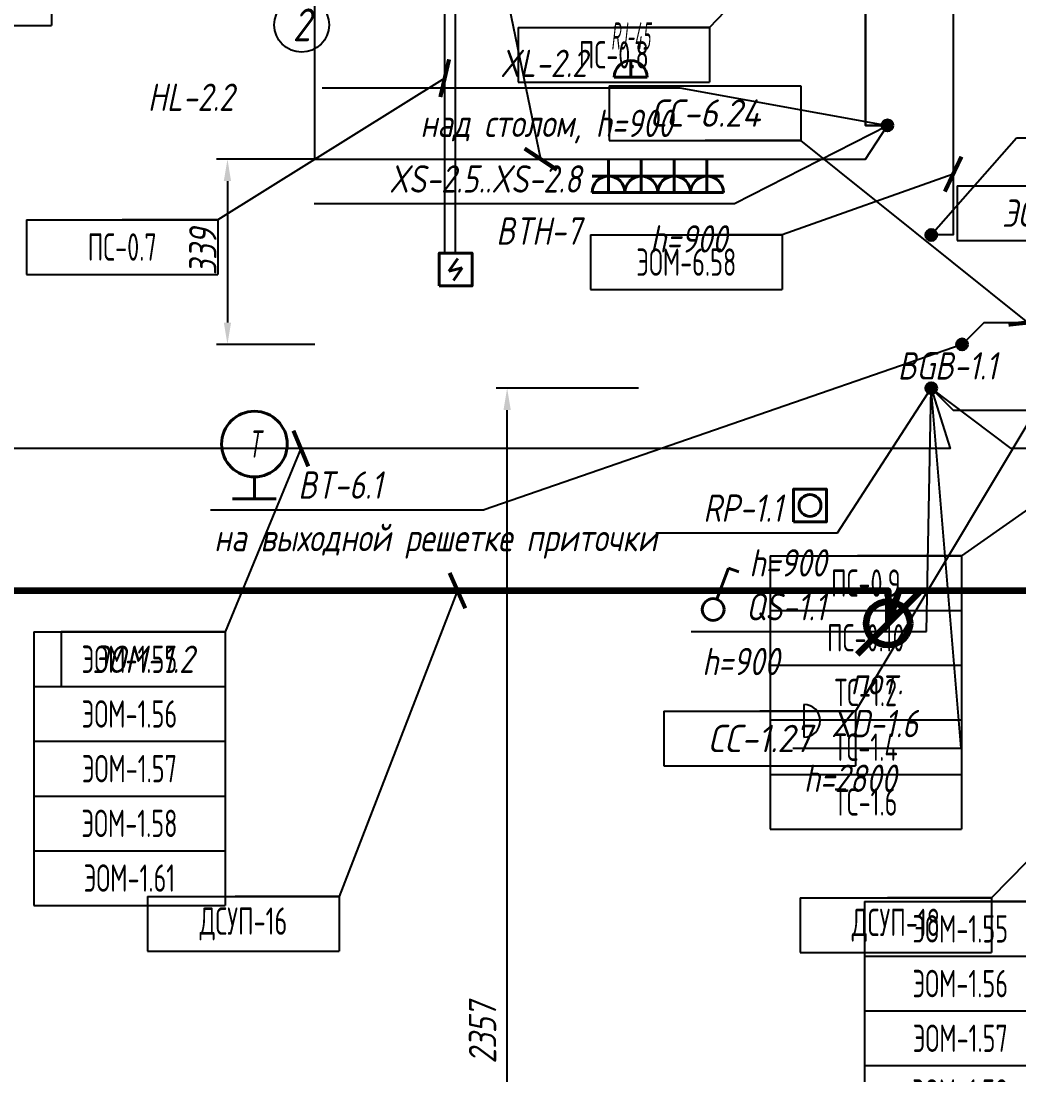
# Model space of a CAD drawing. Header units: millimetres. Extents: x -14566 to 16488, y -7315 to 17206.
# Drawn here: x 5048 to 6871, y 6255 to 8181 of the extents above; entities that cross this region are included whole.
import ezdxf
from ezdxf.enums import TextEntityAlignment as Align

# ---------------------------------------------------------------- set-up
doc = ezdxf.new("R2010")
doc.units = ezdxf.units.MM
for name, color, linetype in [('01 Экспликация', 7, 'Continuous'), ('02 Розетки', 7, 'Continuous'), ('04 Освещение', 7, 'Continuous'), ('05 Слаботочка', 7, 'Continuous'), ('06 Авт-ка климата', 7, 'Continuous'), ('07 Авт-ка общая', 7, 'Continuous'), ('08 Пож. и техн. сигн.', 7, 'Continuous'), ('09 ДСУП', 7, 'Continuous'), ('10 Привязка', 7, 'Continuous'), ('12 Трассы и коробки 220', 7, 'Continuous')]:
    doc.layers.add(name, color=color, linetype=linetype)
doc.styles.add('GOST typeA', font='')
doc.styles.get("Standard").update_dxf_attribs({"font": 'arial.ttf'})
doc.styles.add('ГОСТ-ISOCPEUR', font='isocpeui.ttf', dxfattribs={"width": 0.8})
doc.styles.get('GOST typeA').set_extended_font_data('GOST type A')
doc.linetypes.add('220V_LINE', pattern='A,0.2,-0.05,["~220V",Standard,S=0.1,R=0,X=0,Y=-0.05],-0.4,0.1', length=0.75)
doc.dimstyles.new('ISO-25', dxfattribs={"dimtxt": 2.5, "dimasz": 2.5, "dimexe": 1.25, "dimexo": 0.625, "dimtad": 1, "dimtxsty": 'Standard', "dimcen": 2.5, "dimadec": 0, "dimazin": 0, "dimtfac": 1, "dimtmove": 0, "dimatfit": 3, "dimfxl": 1, "dimarcsym": 0})

# ---------------------------------------------------------------- blocks, each defined once
blk = doc.blocks.new('кнопка 1')
at = {"color": 0, "lineweight": -2}
for p, q in [((0.346, 0.938), (1.394, 3.777)), ((1.394, 3.777), (2.342, 3.448))]:
    blk.add_line(p, q, dxfattribs=at)
blk.add_circle((0, 0), 1, dxfattribs=at)
blk = doc.blocks.new('розетка скрытая трехполюсная')
at = {"color": 0, "lineweight": -2}
for p, q in [((0, 0), (0, 3)), ((-1.5, 1.5), (1.5, 1.5)), ((-1.5, 0), (1.5, 0))]:
    blk.add_line(p, q, dxfattribs=at)
blk.add_arc((0, 0), 1.5, 0, 180, dxfattribs=at)
blk = doc.blocks.new('розетка RJ-45')
at = {"color": 0, "lineweight": -2}
for p, q in [((0, 0), (0, 1.5)), ((-1.5, 0), (1.5, 0))]:
    blk.add_line(p, q, dxfattribs=at)
blk.add_arc((0, 0), 1.5, 0, 180, dxfattribs=at)
at = {"color": 0, "lineweight": -2, "style": 'ГОСТ-ISOCPEUR', "width": 0.4}
blk.add_text('RJ-45', height=2.5, dxfattribs=at).set_placement((0, 2.5), align=Align.CENTER)
blk = doc.blocks.new('коробка коммутационная')
at = {"color": 0}
blk.add_line((0, 3), (0, 0), dxfattribs=at)
blk.add_arc((0, 1.5), 1.5, 270, 90, dxfattribs=at)
blk = doc.blocks.new('*T101')
at = {"layer": '02 Розетки', "color": 0, "lineweight": -2}
for p, q in [((0, 0), (350, 0)), ((0, 0), (0, -100)), ((350, 0), (350, -100)), ((0, -100), (350, -100))]:
    blk.add_line(p, q, dxfattribs=at)
at = {"layer": '02 Розетки', "color": 0, "insert": (175, -50), "char_height": 50, "width": 330, "attachment_point": 5, "style": 'ГОСТ-ISOCPEUR'}
blk.add_mtext('{ЭОМ-1.2}', dxfattribs=at)
blk = doc.blocks.new('*T102')
at = {"layer": '02 Розетки', "color": 0, "lineweight": -2}
for p, q in [((0, 0), (300, 0)), ((0, 0), (0, -100)), ((300, 0), (300, -100)), ((0, -100), (300, -100))]:
    blk.add_line(p, q, dxfattribs=at)
at = {"layer": '02 Розетки', "color": 0, "insert": (150, -50), "char_height": 50, "width": 280, "attachment_point": 5, "style": 'ГОСТ-ISOCPEUR'}
blk.add_mtext('{ЭОМ-1.2}', dxfattribs=at)
blk = doc.blocks.new('*T178')
at = {"layer": '04 Освещение', "color": 0, "lineweight": -2}
for p, q in [((0, 0), (350, 0)), ((0, 0), (0, -500)), ((350, 0), (350, -500)), ((0, -100), (350, -100)), ((0, -200), (350, -200)), ((0, -300), (350, -300)), ((0, -400), (350, -400)), ((0, -500), (350, -500))]:
    blk.add_line(p, q, dxfattribs=at)
at = {"layer": '04 Освещение', "color": 0, "char_height": 50, "width": 330, "attachment_point": 5, "style": 'GOST typeA'}
for s, insert in [('{\\W0.8;ЭОМ-1.55}', (175, -50)), ('{\\W0.8;ЭОМ-1.56}', (175, -150)), ('{\\W0.8;ЭОМ-1.57}', (175, -250)), ('{\\W0.8;ЭОМ-1.58}', (175, -350)), ('{\\W0.8;ЭОМ-1.59}', (175, -450))]:
    blk.add_mtext(s, dxfattribs=dict(at, insert=insert))
blk = doc.blocks.new('*T213')
at = {"layer": '04 Освещение', "color": 0, "lineweight": -2}
for p, q in [((0, 0), (350, 0)), ((0, 0), (0, -500)), ((350, 0), (350, -500)), ((0, -100), (350, -100)), ((0, -200), (350, -200)), ((0, -300), (350, -300)), ((0, -400), (350, -400)), ((0, -500), (350, -500))]:
    blk.add_line(p, q, dxfattribs=at)
at = {"layer": '04 Освещение', "color": 0, "char_height": 50, "width": 330, "attachment_point": 5, "style": 'GOST typeA'}
for s, insert in [('{\\W0.8;ЭОМ-1.55}', (175, -50)), ('{\\W0.8;ЭОМ-1.56}', (175, -150)), ('{\\W0.8;ЭОМ-1.57}', (175, -250)), ('{\\W0.8;ЭОМ-1.58}', (175, -350)), ('{\\W0.8;ЭОМ-1.61}', (175, -450))]:
    blk.add_mtext(s, dxfattribs=dict(at, insert=insert))
blk = doc.blocks.new('*T230')
at = {"layer": '04 Освещение', "color": 0, "lineweight": -2}
for p, q in [((0, 0), (350, 0)), ((0, 0), (0, -100)), ((350, 0), (350, -100)), ((0, -100), (350, -100))]:
    blk.add_line(p, q, dxfattribs=at)
at = {"layer": '04 Освещение', "color": 0, "insert": (175, -50), "char_height": 50, "width": 330, "attachment_point": 5, "style": 'GOST typeA'}
blk.add_mtext('{\\W0.8;ЭОМ-6.58}', dxfattribs=at)
blk = doc.blocks.new('датчик температуры')
at = {"color": 0, "lineweight": -2}
for p, q in [((0, 2), (0, 0)), ((-2, 0), (2, 0))]:
    blk.add_line(p, q, dxfattribs=at)
blk.add_circle((0, 5), 3, dxfattribs=at)
at = {"color": 0, "lineweight": -2, "style": 'ГОСТ-ISOCPEUR', "width": 0.6}
blk.add_text('T', height=2.5, rotation=360, dxfattribs=at).set_placement((-0.014, 5), align=Align.MIDDLE_CENTER)
blk = doc.blocks.new('регулятор')
at = {"color": 0, "lineweight": -2}
blk.add_lwpolyline([(-1.5, -1.5), (-1.5, 1.5), (1.5, 1.5), (1.5, -1.5)], close=True, dxfattribs=at)
blk.add_circle((0, 0), 1, dxfattribs=at)
blk = doc.blocks.new('*T254')
at = {"layer": '07 Авт-ка общая', "color": 0, "lineweight": -2}
for p, q in [((0, 0), (350, 0)), ((0, 0), (0, -1200)), ((350, 0), (350, -1200)), ((0, -100), (350, -100)), ((0, -200), (350, -200)), ((0, -300), (350, -300)), ((0, -400), (350, -400)), ((0, -500), (350, -500)), ((0, -600), (350, -600)), ((0, -700), (350, -700)), ((0, -800), (350, -800)), ((0, -900), (350, -900)), ((0, -1000), (350, -1000)), ((0, -1100), (350, -1100)), ((0, -1200), (350, -1200))]:
    blk.add_line(p, q, dxfattribs=at)
at = {"layer": '07 Авт-ка общая', "color": 0, "char_height": 50, "width": 330, "attachment_point": 5, "style": 'GOST typeA'}
for s, insert in [('{\\W0.8;СС-1.41}', (175, -50)), ('{\\W0.8;СС-1.42}', (175, -150)), ('{\\W0.8;СС-1.43}', (175, -250)), ('{\\W0.8;СС-3.41}', (175, -350)), ('{\\W0.8;СС-3.42}', (175, -450)), ('{\\W0.8;СС-3.43}', (175, -550)), ('{\\W0.8;СС-3.44}', (175, -650)), ('{\\W0.8;СС-3.45}', (175, -750)), ('{\\W0.8;СС-3.46}', (175, -850)), ('{\\W0.8;СС-3.47}', (175, -950)), ('{\\W0.8;СС-3.48}', (175, -1050)), ('{\\W0.8;СС-3.49}', (175, -1150))]:
    blk.add_mtext(s, dxfattribs=dict(at, insert=insert))
blk = doc.blocks.new('*T294')
at = {"layer": '06 Авт-ка климата', "color": 0, "lineweight": -2}
for p, q in [((0, 0), (350, 0)), ((0, 0), (0, -100)), ((350, 0), (350, -100)), ((0, -100), (350, -100))]:
    blk.add_line(p, q, dxfattribs=at)
at = {"layer": '06 Авт-ка климата', "color": 0, "insert": (175, -50), "char_height": 50, "width": 330, "attachment_point": 5, "style": 'ГОСТ-ISOCPEUR'}
blk.add_mtext('{\\W0.9;СС-6.24}', dxfattribs=at)
blk = doc.blocks.new('*T296')
at = {"layer": '06 Авт-ка климата', "color": 0, "lineweight": -2}
for p, q in [((0, 0), (350, 0)), ((0, 0), (0, -100)), ((350, 0), (350, -100)), ((0, -100), (350, -100))]:
    blk.add_line(p, q, dxfattribs=at)
at = {"layer": '06 Авт-ка климата', "color": 0, "insert": (175, -50), "char_height": 50, "width": 330, "attachment_point": 5, "style": 'ГОСТ-ISOCPEUR'}
blk.add_mtext('{\\W0.9;СС-1.27}', dxfattribs=at)
blk = doc.blocks.new('*T432')
at = {"layer": '08 Пож. и техн. сигн.', "color": 0, "lineweight": -2}
for p, q in [((0, 0), (350, 0)), ((0, 0), (0, -100)), ((350, 0), (350, -100)), ((0, -100), (350, -100))]:
    blk.add_line(p, q, dxfattribs=at)
at = {"layer": '08 Пож. и техн. сигн.', "color": 0, "insert": (175, -50), "char_height": 50, "width": 330, "attachment_point": 5, "style": 'GOST typeA'}
blk.add_mtext('{\\W0.8;ПС-0.8}', dxfattribs=at)
blk = doc.blocks.new('*T435')
at = {"layer": '08 Пож. и техн. сигн.', "color": 0, "lineweight": -2}
for p, q in [((0, 0), (350, 0)), ((0, 0), (0, -500)), ((350, 0), (350, -500)), ((0, -100), (350, -100)), ((0, -200), (350, -200)), ((0, -300), (350, -300)), ((0, -400), (350, -400)), ((0, -500), (350, -500))]:
    blk.add_line(p, q, dxfattribs=at)
at = {"layer": '08 Пож. и техн. сигн.', "color": 0, "char_height": 50, "width": 330, "attachment_point": 5, "style": 'GOST typeA'}
for s, insert in [('{\\W0.8;ПС-0.9}', (175, -50)), ('{\\W0.8;ПС-0.10}', (175, -150)), ('{\\W0.8;ТС-1.2}', (175, -250)), ('{\\W0.8;ТС-1.4}', (175, -350)), ('{\\W0.8;ТС-1.6}', (175, -450))]:
    blk.add_mtext(s, dxfattribs=dict(at, insert=insert))
blk = doc.blocks.new('*D506')
at = {"layer": '04 Освещение', "color": 0, "lineweight": -2, "transparency": 16777216}
for p, q in [((6176.2, 7510.1), (5916.2, 7510.1)), ((5936.2, 5193.3), (5936.2, 7470.1)), ((6176.2, 5153.3), (5916.2, 5153.3))]:
    blk.add_line(p, q, dxfattribs=at)
at = {"layer": '04 Освещение', "color": 0, "transparency": 16777216}
for points in [[(5942.8, 7470.1), (5929.5, 7470.1), (5936.2, 7510.1)], [(5929.5, 5193.3), (5942.8, 5193.3), (5936.2, 5153.3)]]:
    blk.add_solid(points, dxfattribs=at)
at = {"layer": 'Defpoints', "color": 0, "transparency": 16777216}
for p in [(5936.2, 7510.1), (6176.2, 7510.1), (6176.2, 5153.3)]:
    blk.add_point(p, dxfattribs=at)
at = {"layer": '04 Освещение', "color": 0, "transparency": 16777216, "insert": (5891.2, 6331.7), "char_height": 50, "attachment_point": 5, "rotation": 90, "style": 'ГОСТ-ISOCPEUR'}
blk.add_mtext('2357', dxfattribs=at)
blk = doc.blocks.new('*D508')
at = {"layer": '04 Освещение', "color": 0, "lineweight": -2, "transparency": 16777216}
for p, q in [((4451.2, 7798.7), (4451.2, 8263.9)), ((5584.9, 7928.7), (5584.9, 8263.9)), ((5544.9, 8243.9), (4491.2, 8243.9))]:
    blk.add_line(p, q, dxfattribs=at)
at = {"layer": '04 Освещение', "color": 0, "transparency": 16777216}
for points in [[(4491.2, 8250.5), (4491.2, 8237.2), (4451.2, 8243.9)], [(5544.9, 8237.2), (5544.9, 8250.5), (5584.9, 8243.9)]]:
    blk.add_solid(points, dxfattribs=at)
at = {"layer": 'Defpoints', "color": 0, "transparency": 16777216}
for p in [(4451.2, 8243.9), (5584.9, 7928.7), (4451.2, 7798.7)]:
    blk.add_point(p, dxfattribs=at)
at = {"layer": '04 Освещение', "color": 0, "transparency": 16777216, "insert": (5018.1, 8288.9), "char_height": 50, "attachment_point": 5, "style": 'ГОСТ-ISOCPEUR'}
blk.add_mtext('1134', dxfattribs=at)
blk = doc.blocks.new('*D509')
at = {"layer": '04 Освещение', "color": 0, "lineweight": -2, "transparency": 16777216}
for p, q in [((5584.9, 7928.7), (5405.1, 7928.7)), ((5425.1, 7888.7), (5425.1, 7630.1)), ((5584.9, 7590.1), (5405.1, 7590.1))]:
    blk.add_line(p, q, dxfattribs=at)
at = {"layer": '04 Освещение', "color": 0, "transparency": 16777216}
for points in [[(5431.7, 7888.7), (5418.4, 7888.7), (5425.1, 7928.7)], [(5418.4, 7630.1), (5431.7, 7630.1), (5425.1, 7590.1)]]:
    blk.add_solid(points, dxfattribs=at)
at = {"layer": 'Defpoints', "color": 0, "transparency": 16777216}
for p in [(5584.9, 7928.7), (5425.1, 7590.1), (5584.9, 7590.1)]:
    blk.add_point(p, dxfattribs=at)
at = {"layer": '04 Освещение', "color": 0, "transparency": 16777216, "insert": (5380.1, 7759.4), "char_height": 50, "attachment_point": 5, "rotation": 90, "style": 'ГОСТ-ISOCPEUR'}
blk.add_mtext('339', dxfattribs=at)
blk = doc.blocks.new('дымовой')
at = {"color": 0, "lineweight": -2}
for p, q in [((-1.301, 2.5), (-2.113, 1.354)), ((-2.113, 1.354), (-0.894, 1.646)), ((-0.894, 1.646), (-1.707, 0.5))]:
    blk.add_line(p, q, dxfattribs=at)
blk.add_lwpolyline([(-3, 0), (-3, 3), (0, 3), (0, 0)], close=True, dxfattribs=at)
blk = doc.blocks.new('*T526')
at = {"layer": '08 Пож. и техн. сигн.', "color": 0, "lineweight": -2}
for p, q in [((0, 0), (350, 0)), ((0, 0), (0, -100)), ((350, 0), (350, -100)), ((0, -100), (350, -100))]:
    blk.add_line(p, q, dxfattribs=at)
at = {"layer": '08 Пож. и техн. сигн.', "color": 0, "insert": (175, -50), "char_height": 50, "width": 330, "attachment_point": 5, "style": 'GOST typeA'}
blk.add_mtext('{\\W0.8;ПС-0.7}', dxfattribs=at)
blk = doc.blocks.new('клемма')
at = {"layer": '09 ДСУП', "color": 0, "lineweight": -2}
blk.add_line((56.6, 56.6), (-56.6, -56.6), dxfattribs=at)
blk.add_circle((0, 0), 40, dxfattribs=at)
blk = doc.blocks.new('*T572')
at = {"layer": '09 ДСУП', "color": 0, "lineweight": -2}
for p, q in [((0, 0), (350, 0)), ((0, 0), (0, -100)), ((350, 0), (350, -100)), ((0, -100), (350, -100))]:
    blk.add_line(p, q, dxfattribs=at)
at = {"layer": '09 ДСУП', "color": 0, "insert": (175, -50), "char_height": 50, "width": 330, "attachment_point": 5, "style": 'GOST typeA'}
blk.add_mtext('{\\W0.8;ДСУП-16}', dxfattribs=at)
blk = doc.blocks.new('*T574')
at = {"layer": '09 ДСУП', "color": 0, "lineweight": -2}
for p, q in [((0, 0), (350, 0)), ((0, 0), (0, -100)), ((350, 0), (350, -100)), ((0, -100), (350, -100))]:
    blk.add_line(p, q, dxfattribs=at)
at = {"layer": '09 ДСУП', "color": 0, "insert": (175, -50), "char_height": 50, "width": 330, "attachment_point": 5, "style": 'GOST typeA'}
blk.add_mtext('{\\W0.8;ДСУП-18}', dxfattribs=at)

msp = doc.modelspace()

# ---------------------------------------------------------------- hatches: boundary and pattern name
at = {"layer": '04 Освещение'}
msp.add_hatch(color=256, dxfattribs=at).paths.add_polyline_path([(6701.2, 7790.1, 1), (6721.2, 7790.1, 1)])
at = {"layer": '06 Авт-ка климата'}
msp.add_hatch(color=256, dxfattribs=at).paths.add_polyline_path([(6757.6, 7590.1, 1), (6777.6, 7590.1, 1)])
at = {"layer": '10 Привязка'}
for points in [[(6621.2, 7990.4, 1), (6641.2, 7990.4, 1)], [(6701.2, 7510.1, 1), (6721.2, 7510.1, 1)]]:
    msp.add_hatch(color=256, dxfattribs=at).paths.add_polyline_path(points)

# ---------------------------------------------------------------- linework, layer by layer
at = {"layer": '01 Экспликация'}
msp.add_circle((5560.7, 8174.2), 50, dxfattribs=at)
at = {"layer": '02 Розетки'}
for p, q in [((6351.4, 7847.6), (6631.2, 7990.4)), ((5583.6, 7847.6), (6351.4, 7847.6))]:
    msp.add_line(p, q, dxfattribs=at)
at = {"layer": '04 Освещение'}
for p, q in [((6711.2, 7790.1), (6866.9, 7967.7)), ((6866.9, 7967.7), (7205.7, 7967.7)), ((6702.6, 7065.6), (6711.2, 7510.1)), ((6272.6, 7065.6), (6702.6, 7065.6))]:
    msp.add_line(p, q, dxfattribs=at)
at = {"layer": '04 Освещение', "linetype": '220V_LINE', "ltscale": 200, "flags": 128}
for points in [[(6791.2, 8865.1), (6751.2, 8825.1), (6751.2, 7790.1), (6711.2, 7790.1)], [(5584.9, 7928.7), (6591.2, 7928.7), (6631.2, 7990.4)]]:
    msp.add_lwpolyline(points, dxfattribs=at)
at = {"layer": '04 Освещение', "lineweight": 40}
msp.add_circle((6711.2, 7790.1), 10, dxfattribs=at)
at = {"layer": '05 Слаботочка'}
for p, q in [((5598, 8058.8), (6252, 8058.8)), ((6252, 8058.8), (6631.2, 7990.4))]:
    msp.add_line(p, q, dxfattribs=at)
msp.add_lwpolyline([(6631.2, 7990.4), (6591.2, 7990.4), (6591.2, 9530.1), (6631.2, 9570.1)], dxfattribs=at)
at = {"layer": '06 Авт-ка климата'}
for p, q in [((6767.6, 7590.1), (5894, 7288)), ((6539.6, 7245.8), (6711.2, 7510.1)), ((5394.4, 7288), (5894, 7288)), ((6207.9, 7245.8), (6539.6, 7245.8))]:
    msp.add_line(p, q, dxfattribs=at)
for points in [[(6767.6, 7590.1), (6807.6, 7630.1), (6967.4, 7630.1), (7007.4, 7590.1)], [(6711.2, 7510.1), (6751.2, 7470.1), (6967.4, 7470.1), (6967.4, 7470.1), (7007.4, 7590.1)]]:
    msp.add_lwpolyline(points, dxfattribs=at)
at = {"layer": '06 Авт-ка климата', "lineweight": 40}
msp.add_circle((6767.6, 7590.1), 10, dxfattribs=at)
at = {"layer": '08 Пож. и техн. сигн.', "color": 1}
for points in [[(5822.1, 7756.9), (5822.1, 8426.9), (5682.6, 8426.9)], [(5842.1, 7756.9), (5842.1, 8428), (7738.2, 8428)]]:
    msp.add_lwpolyline(points, dxfattribs=at)
at = {"layer": '09 ДСУП', "color": 3, "lineweight": 100}
for points in [[(4451.2, 7140.1), (6632.4, 7140.1), (6632.4, 7080.1)], [(6632.4, 7080.1), (6652.3, 7140.1), (7007.4, 7140.1), (7032.4, 7116.2)]]:
    msp.add_lwpolyline(points, dxfattribs=at)
at = {"layer": '10 Привязка', "lineweight": 40}
for centre in [(6631.2, 7990.4), (6711.2, 7510.1)]:
    msp.add_circle(centre, 10, dxfattribs=at)
at = {"layer": '12 Трассы и коробки 220'}
for p, q in [((6765.7, 6852.1), (6711.2, 7510.1)), ((6458.3, 6852.1), (6765.7, 6852.1))]:
    msp.add_line(p, q, dxfattribs=at)
at = {"layer": '12 Трассы и коробки 220', "linetype": '220V_LINE', "ltscale": 200, "flags": 128}
for points in [[(6631.2, 8865.1), (6591.2, 8865.1), (6591.2, 7990.4), (6631.2, 7990.4)], [(6711.2, 7510.1), (6745.9, 7399.8), (4519.6, 7399.8), (4519.6, 5792.7), (4451.2, 5765.1)], [(7683.6, 7436.6), (7683.6, 7399.8), (6857.4, 7399.8), (6711.2, 7510.1)]]:
    msp.add_lwpolyline(points, dxfattribs=at)

# ---------------------------------------------------------------- block references
for name, p in [('*T254', (4753.8, 9372.9)), ('*T432', (5956.1, 8169.4)), ('*T294', (6122.9, 8062.9)), ('*T101', (6758.6, 7880)), ('*T526', (5057.8, 7818.1)), ('*T230', (6088.6, 7790.5)), ('*T435', (6416.7, 7203.8)), ('*T213', (5071, 7064.6)), ('*T102', (5121, 7064.6)), ('*T296', (6222.7, 6919.8)), ('*T572', (5279.2, 6580.8)), ('*T574', (6471.6, 6578.5)), ('*T178', (6589.3, 6571.8))]:
    msp.add_blockref(name, p)
at = {"layer": '02 Розетки', "color": 1, "lineweight": 40, "xscale": 20, "yscale": 20, "zscale": 20}
for p in [(6121.4, 7867.6), (6181.4, 7867.6), (6241.4, 7867.6), (6301.4, 7867.6)]:
    msp.add_blockref('розетка скрытая трехполюсная', p, dxfattribs=at)
at = {"layer": '04 Освещение', "color": 3, "lineweight": 40, "xscale": 20, "yscale": 20, "zscale": 20}
msp.add_blockref('кнопка 1', (6312.6, 7105.6), dxfattribs=at)
at = {"layer": '05 Слаботочка', "color": 6, "lineweight": 40, "xscale": 20, "yscale": 20, "zscale": 20}
msp.add_blockref('розетка RJ-45', (6162, 8078.8), dxfattribs=at)
at = {"layer": '06 Авт-ка климата', "lineweight": 40, "xscale": 20, "yscale": 20, "zscale": 20}
for name, p in [('датчик температуры', (5474.4, 7308)), ('регулятор', (6489.6, 7295.8))]:
    msp.add_blockref(name, p, dxfattribs=at)
at = {"layer": '08 Пож. и техн. сигн.', "color": 1, "lineweight": 40, "xscale": 20, "yscale": 20, "zscale": 20}
msp.add_blockref('дымовой', (5872.1, 7696.9), dxfattribs=at)
at = {"layer": '09 ДСУП', "lineweight": 100}
msp.add_blockref('клемма', (6632.4, 7080.1), dxfattribs=at)
at = {"layer": '12 Трассы и коробки 220', "xscale": 20, "yscale": 20, "zscale": 20}
msp.add_blockref('коробка коммутационная', (6478.3, 6872.1), dxfattribs=at)

# ---------------------------------------------------------------- texts
at = {"layer": '01 Экспликация', "style": 'ГОСТ-ISOCPEUR', "width": 0.8}
msp.add_text('2', height=60, dxfattribs=at).set_placement((5560.7, 8174.2), align=Align.MIDDLE)
at = {"layer": '02 Розетки', "linetype": 'Continuous', "style": 'ГОСТ-ISOCPEUR', "width": 0.8}
for s, p in [('XS-2.5..XS-2.8', (6071.4, 7867.6)), ('h=900', (6338.2, 7758))]:
    msp.add_text(s, height=50, dxfattribs=at).set_placement(p, align=Align.RIGHT)
at = {"layer": '04 Освещение', "linetype": 'Continuous', "style": 'ГОСТ-ISOCPEUR', "width": 0.8}
msp.add_text('HL-2.2', height=50, dxfattribs=at).set_placement((5436.8, 8016.9), align=Align.RIGHT)
for s, p in [('QS-1.1', (6372.6, 7085.6)), ('h=900', (6292.6, 6985.5))]:
    msp.add_text(s, height=50, dxfattribs=at).set_placement(p)
at = {"layer": '05 Слаботочка', "linetype": 'Continuous', "style": 'ГОСТ-ISOCPEUR', "width": 0.8}
for s, p in [('XL-2.2', (6082, 8078.8)), ('над столом, h=900', (6238.8, 7969.2))]:
    msp.add_text(s, height=50, dxfattribs=at).set_placement(p, align=Align.RIGHT)
at = {"layer": '06 Авт-ка климата', "linetype": 'Continuous', "style": 'ГОСТ-ISOCPEUR', "width": 0.8}
msp.add_text('BT-6.1', height=50, dxfattribs=at).set_placement((5554.4, 7308))
for s, p in [('RP-1.1', (6439.6, 7265.8)), ('h=900', (6519.6, 7165.8))]:
    msp.add_text(s, height=50, dxfattribs=at).set_placement(p, align=Align.RIGHT)
at = {"layer": '06 Авт-ка климата', "insert": (5400.8, 7262), "char_height": 50, "width": 905.919, "attachment_point": 1, "style": 'ГОСТ-ISOCPEUR'}
msp.add_mtext('{на выходной решетке приточки}', dxfattribs=at)
at = {"layer": '08 Пож. и техн. сигн.', "linetype": 'Continuous', "style": 'ГОСТ-ISOCPEUR', "width": 0.8}
for s, p in [('BTH-7', (6071.7, 7772.3)), ('BGB-1.1', (6831.3, 7525.9))]:
    msp.add_text(s, height=50, dxfattribs=at).set_placement(p, align=Align.RIGHT)
at = {"layer": '09 ДСУП', "linetype": 'Continuous', "style": 'ГОСТ-ISOCPEUR', "width": 0.8}
msp.add_text('пот.', height=50, dxfattribs=at).set_placement((6564.1, 6950.3))
at = {"layer": '12 Трассы и коробки 220', "linetype": 'Continuous', "style": 'ГОСТ-ISOCPEUR', "width": 0.8}
for s, p in [('XD-1.6', (6528.3, 6872.1)), ('h=2800', (6478.3, 6772))]:
    msp.add_text(s, height=50, dxfattribs=at).set_placement(p)

# ---------------------------------------------------------------- dimensions: what is measured, and where the dimension line sits
at = {"layer": '04 Освещение', "color": 3}
dim = msp.add_linear_dim(base=(4451.2, 8243.9), p1=(5584.9, 7928.7), p2=(4451.2, 7798.7), dimstyle='ISO-25', override={"dimtxt": 50, "dimasz": 40, "dimexe": 20, "dimexo": 0, "dimgap": 20, "dimdec": 0, "dimtxsty": 'ГОСТ-ISOCPEUR'}, dxfattribs=at)
dim.commit()
dim.dimension.update_dxf_attribs({"geometry": '*D508', "text_midpoint": (5018.1, 8243.9), "dimtype": 160})
for base, p1, p2, picture, middle in [((5425.1, 7590.1), (5584.9, 7928.7), (5584.9, 7590.1), '*D509', (5380.1, 7759.4)), ((5936.2, 7510.1), (6176.2, 5153.3), (6176.2, 7510.1), '*D506', (5891.2, 6331.7))]:
    dim = msp.add_linear_dim(base=base, p1=p1, p2=p2, angle=90, dimstyle='ISO-25', override={"dimtxt": 50, "dimasz": 40, "dimexe": 20, "dimexo": 0, "dimgap": 20, "dimdec": 0, "dimtxsty": 'ГОСТ-ISOCPEUR'}, dxfattribs=at)
    dim.commit()
    dim.dimension.update_dxf_attribs({"geometry": picture, "text_midpoint": middle})

# ---------------------------------------------------------------- leaders
at = {"layer": '02 Розетки'}
msp.add_leader([(5559.2, 7399.8), (5421, 7064.6), (5121, 7064.6)], dimstyle='ISO-25', override={"dimasz": 50, "dimgap": 1, "dimtad": 0, "dimldrblk": 'ArchTick'}, dxfattribs=at)
at = {"layer": '04 Освещение'}
for points in [[(5997.6, 7928.7), (5924.6, 8284.6), (5749.6, 8284.6)], [(6751.2, 7901.4), (6438.6, 7790.5), (6298.5, 7790.5)], [(5559.2, 7399.8), (5421, 7064.6), (5121, 7064.6)], [(7356.2, 7399.8), (6939.3, 6571.8), (6764.3, 6571.8)]]:
    msp.add_leader(points, dimstyle='ISO-25', override={"dimasz": 50, "dimgap": 1, "dimtad": 0, "dimldrblk": 'ArchTick'}, dxfattribs=at)
at = {"layer": '06 Авт-ка климата'}
for points in [[(6887.5, 7630.1), (6472.9, 7962.9), (6297.9, 7962.9)], [(6902.5, 7470.1), (6572.7, 6919.8), (6397.7, 6919.8)]]:
    msp.add_leader(points, dimstyle='ISO-25', override={"dimasz": 50, "dimgap": 1, "dimtad": 0, "dimldrblk": 'ArchTick'}, dxfattribs=at)
at = {"layer": '08 Пож. и техн. сигн.'}
for points in [[(6551.1, 8428), (6306.1, 8169.4), (6131.1, 8169.4)], [(5822.1, 8076.7), (5407.8, 7818.1), (5232.8, 7818.1)], [(7007.4, 7373.1), (6766.7, 7203.8), (6576.5, 7203.8)], [(7007.4, 6267.8), (6766.7, 6098.5), (6576.5, 6098.5)]]:
    msp.add_leader(points, dimstyle='ISO-25', override={"dimasz": 50, "dimgap": 1, "dimtad": 0, "dimldrblk": 'ArchTick'}, dxfattribs=at)
at = {"layer": '09 ДСУП'}
for points in [[(5845.4, 7140.1), (5629.2, 6580.8), (5439, 6580.8)], [(7323.4, 7094.1), (6821.6, 6578.5), (6631.4, 6578.5)]]:
    msp.add_leader(points, dimstyle='ISO-25', override={"dimasz": 50, "dimgap": 1, "dimtad": 0, "dimldrblk": 'ArchTick'}, dxfattribs=at)

doc.saveas('drawing.dxf')
